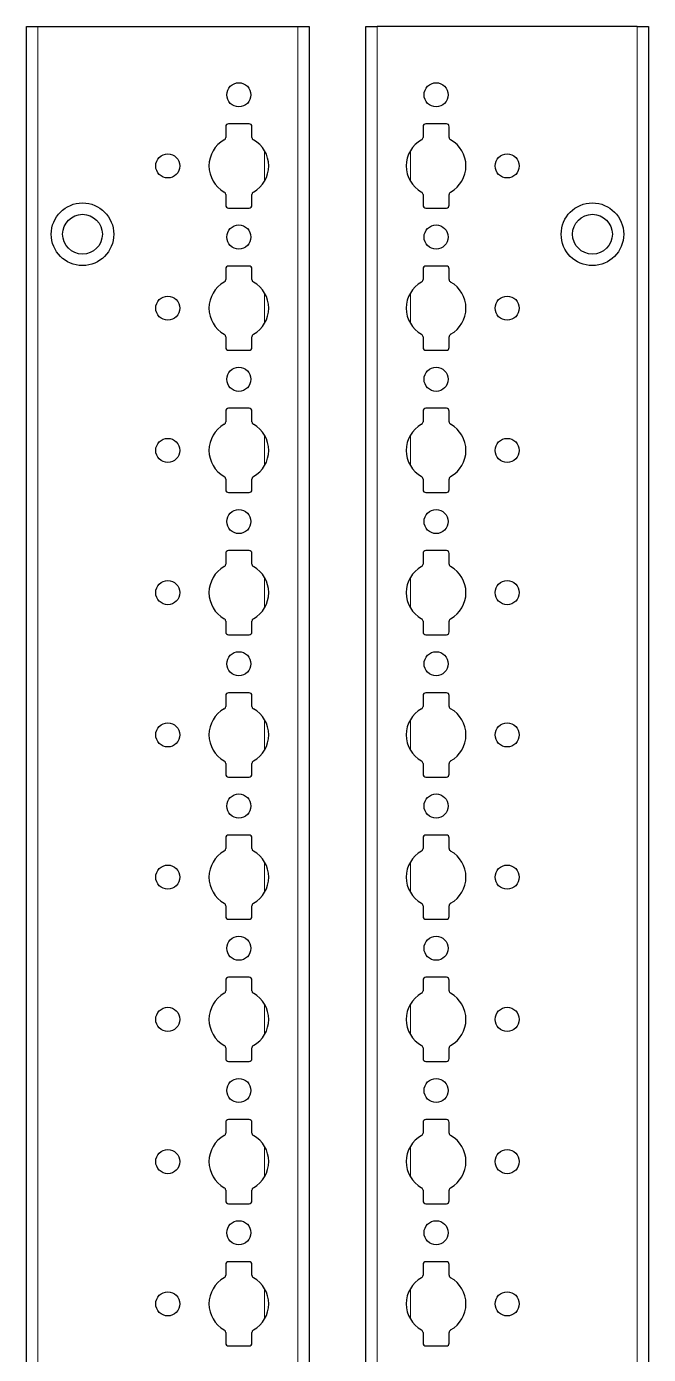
# Model space of a CAD drawing. Header units: millimetres. Extents: x -199 to 1181, y -1371 to 1507.
# Drawn here: x 1071.7 to 1181.1, y 13.8 to 247.2 of the extents above; entities that cross this region are included whole.
import ezdxf

# ---------------------------------------------------------------- set-up
doc = ezdxf.new("R2010")
doc.units = ezdxf.units.MM

msp = doc.modelspace()

# ---------------------------------------------------------------- linework, layer by layer
at = {"color": 7, "linetype": 'Continuous', "lineweight": 25}
for p, q in [((1071.69, -851.79), (1071.69, 247.21)), ((1071.69, 247.21), (1073.69, 247.21)), ((1073.69, 247.21), (1119.39, 247.21)), ((1119.39, 247.21), (1121.39, 247.21)), ((1121.39, 247.21), (1121.39, -851.79)), ((1131.39, -851.79), (1131.39, 247.21)), ((1131.39, 247.21), (1133.39, 247.21)), ((1179.09, 247.21), (1133.39, 247.21)), ((1179.09, 247.21), (1181.09, 247.21)), ((1181.09, 247.21), (1181.09, -851.79)), ((1106.74, 229.61), (1106.74, 227.73)), ((1110.84, 230.11), (1107.24, 230.11)), ((1111.34, 227.73), (1111.34, 229.61)), ((1141.44, 229.61), (1141.44, 227.73)), ((1145.54, 230.11), (1141.94, 230.11)), ((1146.04, 227.73), (1146.04, 229.61)), ((1106.74, 217.68), (1106.74, 215.81)), ((1111.34, 215.81), (1111.34, 217.68)), ((1141.44, 217.68), (1141.44, 215.81)), ((1146.04, 215.81), (1146.04, 217.68)), ((1107.24, 215.31), (1110.84, 215.31)), ((1141.94, 215.31), (1145.54, 215.31)), ((1106.74, 204.61), (1106.74, 202.73)), ((1110.84, 205.11), (1107.24, 205.11)), ((1111.34, 202.73), (1111.34, 204.61)), ((1141.44, 204.61), (1141.44, 202.73)), ((1145.54, 205.11), (1141.94, 205.11)), ((1146.04, 202.73), (1146.04, 204.61)), ((1106.74, 192.68), (1106.74, 190.81)), ((1111.34, 190.81), (1111.34, 192.68)), ((1141.44, 192.68), (1141.44, 190.81)), ((1146.04, 190.81), (1146.04, 192.68)), ((1107.24, 190.31), (1110.84, 190.31)), ((1141.94, 190.31), (1145.54, 190.31)), ((1110.84, 180.11), (1107.24, 180.11)), ((1145.54, 180.11), (1141.94, 180.11)), ((1106.74, 179.61), (1106.74, 177.73)), ((1111.34, 177.73), (1111.34, 179.61)), ((1141.44, 179.61), (1141.44, 177.73)), ((1146.04, 177.73), (1146.04, 179.61)), ((1106.74, 167.68), (1106.74, 165.81)), ((1111.34, 165.81), (1111.34, 167.68)), ((1141.44, 167.68), (1141.44, 165.81)), ((1146.04, 165.81), (1146.04, 167.68)), ((1107.24, 165.31), (1110.84, 165.31)), ((1141.94, 165.31), (1145.54, 165.31)), ((1106.74, 154.61), (1106.74, 152.73)), ((1110.84, 155.11), (1107.24, 155.11)), ((1111.34, 152.73), (1111.34, 154.61)), ((1141.44, 154.61), (1141.44, 152.73)), ((1145.54, 155.11), (1141.94, 155.11)), ((1146.04, 152.73), (1146.04, 154.61)), ((1106.74, 142.68), (1106.74, 140.81)), ((1111.34, 140.81), (1111.34, 142.68)), ((1141.44, 142.68), (1141.44, 140.81)), ((1146.04, 140.81), (1146.04, 142.68)), ((1107.24, 140.31), (1110.84, 140.31)), ((1141.94, 140.31), (1145.54, 140.31)), ((1106.74, 129.61), (1106.74, 127.73)), ((1110.84, 130.11), (1107.24, 130.11)), ((1111.34, 127.73), (1111.34, 129.61)), ((1141.44, 129.61), (1141.44, 127.73)), ((1145.54, 130.11), (1141.94, 130.11)), ((1146.04, 127.73), (1146.04, 129.61)), ((1106.74, 117.68), (1106.74, 115.81)), ((1111.34, 115.81), (1111.34, 117.68)), ((1141.44, 117.68), (1141.44, 115.81)), ((1146.04, 115.81), (1146.04, 117.68)), ((1107.24, 115.31), (1110.84, 115.31)), ((1141.94, 115.31), (1145.54, 115.31)), ((1110.84, 105.11), (1107.24, 105.11)), ((1145.54, 105.11), (1141.94, 105.11)), ((1106.74, 104.61), (1106.74, 102.73)), ((1111.34, 102.73), (1111.34, 104.61)), ((1141.44, 104.61), (1141.44, 102.73)), ((1146.04, 102.73), (1146.04, 104.61)), ((1106.74, 92.68), (1106.74, 90.81)), ((1111.34, 90.81), (1111.34, 92.68)), ((1141.44, 92.68), (1141.44, 90.81)), ((1146.04, 90.81), (1146.04, 92.68)), ((1107.24, 90.31), (1110.84, 90.31)), ((1141.94, 90.31), (1145.54, 90.31)), ((1106.74, 79.61), (1106.74, 77.73)), ((1110.84, 80.11), (1107.24, 80.11)), ((1111.34, 77.73), (1111.34, 79.61)), ((1141.44, 79.61), (1141.44, 77.73)), ((1145.54, 80.11), (1141.94, 80.11)), ((1146.04, 77.73), (1146.04, 79.61)), ((1106.74, 67.68), (1106.74, 65.81)), ((1111.34, 65.81), (1111.34, 67.68)), ((1141.44, 67.68), (1141.44, 65.81)), ((1146.04, 65.81), (1146.04, 67.68)), ((1107.24, 65.31), (1110.84, 65.31)), ((1141.94, 65.31), (1145.54, 65.31)), ((1106.74, 54.61), (1106.74, 52.73)), ((1110.84, 55.11), (1107.24, 55.11)), ((1111.34, 52.73), (1111.34, 54.61)), ((1141.44, 54.61), (1141.44, 52.73)), ((1145.54, 55.11), (1141.94, 55.11)), ((1146.04, 52.73), (1146.04, 54.61)), ((1106.74, 42.68), (1106.74, 40.81)), ((1111.34, 40.81), (1111.34, 42.68)), ((1141.44, 42.68), (1141.44, 40.81)), ((1146.04, 40.81), (1146.04, 42.68)), ((1107.24, 40.31), (1110.84, 40.31)), ((1141.94, 40.31), (1145.54, 40.31)), ((1106.74, 29.61), (1106.74, 27.73)), ((1110.84, 30.11), (1107.24, 30.11)), ((1111.34, 27.73), (1111.34, 29.61)), ((1141.44, 29.61), (1141.44, 27.73)), ((1145.54, 30.11), (1141.94, 30.11)), ((1146.04, 27.73), (1146.04, 29.61)), ((1106.74, 17.68), (1106.74, 15.81)), ((1111.34, 15.81), (1111.34, 17.68)), ((1141.44, 17.68), (1141.44, 15.81)), ((1146.04, 15.81), (1146.04, 17.68)), ((1107.24, 15.31), (1110.84, 15.31)), ((1141.94, 15.31), (1145.54, 15.31))]:
    msp.add_line(p, q, dxfattribs=at)
at = {"color": 8, "linetype": 'Continuous', "lineweight": 18}
for p, q in [((1073.69, 247.21), (1073.69, -851.79)), ((1119.39, -851.79), (1119.39, 247.21)), ((1133.39, 247.21), (1133.39, -851.79)), ((1179.09, -851.79), (1179.09, 247.21)), ((1113.54, 220), (1113.54, 225.41)), ((1139.24, 225.41), (1139.24, 220)), ((1113.54, 195), (1113.54, 200.41)), ((1139.24, 200.41), (1139.24, 195)), ((1113.54, 170), (1113.54, 175.41)), ((1139.24, 175.41), (1139.24, 170)), ((1113.54, 145), (1113.54, 150.41)), ((1139.24, 150.41), (1139.24, 145)), ((1113.54, 120), (1113.54, 125.41)), ((1139.24, 125.41), (1139.24, 120)), ((1113.54, 95), (1113.54, 100.41)), ((1139.24, 100.41), (1139.24, 95)), ((1113.54, 70), (1113.54, 75.41)), ((1139.24, 75.41), (1139.24, 70)), ((1113.54, 45), (1113.54, 50.41)), ((1139.24, 50.41), (1139.24, 45)), ((1113.54, 20), (1113.54, 25.41)), ((1139.24, 25.41), (1139.24, 20))]:
    msp.add_line(p, q, dxfattribs=at)
at = {"color": 7, "linetype": 'Continuous', "lineweight": 25}
for centre, radius in [((1109.04, 235.21), 2.12), ((1143.74, 235.21), 2.12), ((1096.54, 222.71), 2.12), ((1156.24, 222.71), 2.12), ((1081.54, 210.71), 5.5), ((1171.24, 210.71), 5.5), ((1081.54, 210.71), 3.5), ((1171.24, 210.71), 3.5), ((1109.04, 210.21), 2.12), ((1143.74, 210.21), 2.12), ((1096.54, 197.71), 2.12), ((1156.24, 197.71), 2.12), ((1109.04, 185.21), 2.12), ((1143.74, 185.21), 2.12), ((1096.54, 172.71), 2.12), ((1156.24, 172.71), 2.12), ((1109.04, 160.21), 2.12), ((1143.74, 160.21), 2.12), ((1096.54, 147.71), 2.12), ((1156.24, 147.71), 2.12), ((1109.04, 135.21), 2.12), ((1143.74, 135.21), 2.12), ((1096.54, 122.71), 2.12), ((1156.24, 122.71), 2.12), ((1109.04, 110.21), 2.12), ((1143.74, 110.21), 2.12), ((1096.54, 97.71), 2.12), ((1156.24, 97.71), 2.12), ((1109.04, 85.21), 2.12), ((1143.74, 85.21), 2.12), ((1096.54, 72.71), 2.12), ((1156.24, 72.71), 2.12), ((1109.04, 60.21), 2.12), ((1143.74, 60.21), 2.12), ((1096.54, 47.71), 2.12), ((1156.24, 47.71), 2.12), ((1109.04, 35.21), 2.12), ((1143.74, 35.21), 2.12), ((1096.54, 22.71), 2.12), ((1156.24, 22.71), 2.12)]:
    msp.add_circle(centre, radius, dxfattribs=at)
for centre, radius, start, end in [((1107.24, 229.61), 0.5, 90, 180), ((1110.84, 229.61), 0.5, 0, 90), ((1141.94, 229.61), 0.5, 90, 180), ((1145.54, 229.61), 0.5, 360, 90), ((1109.04, 222.71), 5.25, 119.1407, 240.8593), ((1106.24, 227.73), 0.5, 299.1407, 0), ((1111.84, 227.73), 0.5, 180, 240.8593), ((1109.04, 222.71), 5.25, 299.1407, 60.8593), ((1143.74, 222.71), 5.25, 119.1407, 240.8593), ((1140.94, 227.73), 0.5, 299.1407, 0), ((1146.54, 227.73), 0.5, 180, 240.8593), ((1143.74, 222.71), 5.25, 299.1407, 60.8593), ((1106.24, 217.68), 0.5, 0, 60.8593), ((1111.84, 217.68), 0.5, 119.1407, 180), ((1140.94, 217.68), 0.5, 0, 60.8593), ((1146.54, 217.68), 0.5, 119.1407, 180), ((1107.24, 215.81), 0.5, 180, 270), ((1110.84, 215.81), 0.5, 270, 0), ((1141.94, 215.81), 0.5, 180, 270), ((1145.54, 215.81), 0.5, 270, 0), ((1107.24, 204.61), 0.5, 90, 180), ((1110.84, 204.61), 0.5, 0, 90), ((1141.94, 204.61), 0.5, 90, 180), ((1145.54, 204.61), 0.5, 0, 90), ((1109.04, 197.71), 5.25, 119.1407, 240.8593), ((1106.24, 202.73), 0.5, 299.1407, 0), ((1111.84, 202.73), 0.5, 180, 240.8593), ((1109.04, 197.71), 5.25, 299.1407, 60.8593), ((1143.74, 197.71), 5.25, 119.1407, 240.8593), ((1140.94, 202.73), 0.5, 299.1407, 0), ((1146.54, 202.73), 0.5, 180, 240.8593), ((1143.74, 197.71), 5.25, 299.1407, 60.8593), ((1106.24, 192.68), 0.5, 0, 60.8593), ((1111.84, 192.68), 0.5, 119.1407, 180), ((1140.94, 192.68), 0.5, 0, 60.8593), ((1146.54, 192.68), 0.5, 119.1407, 180), ((1107.24, 190.81), 0.5, 180, 270), ((1110.84, 190.81), 0.5, 270, 0), ((1141.94, 190.81), 0.5, 180, 270), ((1145.54, 190.81), 0.5, 270, 0), ((1107.24, 179.61), 0.5, 90, 180), ((1110.84, 179.61), 0.5, 360, 90), ((1141.94, 179.61), 0.5, 90, 180), ((1145.54, 179.61), 0.5, 0, 90), ((1106.24, 177.73), 0.5, 299.1407, 0), ((1111.84, 177.73), 0.5, 180, 240.8593), ((1140.94, 177.73), 0.5, 299.1407, 0), ((1146.54, 177.73), 0.5, 180, 240.8593), ((1109.04, 172.71), 5.25, 119.1407, 240.8593), ((1109.04, 172.71), 5.25, 299.1407, 60.8593), ((1143.74, 172.71), 5.25, 119.1407, 240.8593), ((1143.74, 172.71), 5.25, 299.1407, 60.8593), ((1106.24, 167.68), 0.5, 0, 60.8593), ((1111.84, 167.68), 0.5, 119.1407, 180), ((1140.94, 167.68), 0.5, 0, 60.8593), ((1146.54, 167.68), 0.5, 119.1407, 180), ((1107.24, 165.81), 0.5, 180, 270), ((1110.84, 165.81), 0.5, 270, 0), ((1141.94, 165.81), 0.5, 180, 270), ((1145.54, 165.81), 0.5, 270, 0), ((1107.24, 154.61), 0.5, 90, 180), ((1110.84, 154.61), 0.5, 360, 90), ((1141.94, 154.61), 0.5, 90, 180), ((1145.54, 154.61), 0.5, 0, 90), ((1109.04, 147.71), 5.25, 119.1407, 240.8593), ((1106.24, 152.73), 0.5, 299.1407, 0), ((1111.84, 152.73), 0.5, 180, 240.8593), ((1109.04, 147.71), 5.25, 299.1407, 60.8593), ((1143.74, 147.71), 5.25, 119.1407, 240.8593), ((1140.94, 152.73), 0.5, 299.1407, 0), ((1146.54, 152.73), 0.5, 180, 240.8593), ((1143.74, 147.71), 5.25, 299.1407, 60.8593), ((1106.24, 142.68), 0.5, 0, 60.8593), ((1111.84, 142.68), 0.5, 119.1407, 180), ((1140.94, 142.68), 0.5, 0, 60.8593), ((1146.54, 142.68), 0.5, 119.1407, 180), ((1107.24, 140.81), 0.5, 180, 270), ((1110.84, 140.81), 0.5, 270, 0), ((1141.94, 140.81), 0.5, 180, 270), ((1145.54, 140.81), 0.5, 270, 0), ((1107.24, 129.61), 0.5, 90, 180), ((1110.84, 129.61), 0.5, 0, 90), ((1141.94, 129.61), 0.5, 90, 180), ((1145.54, 129.61), 0.5, 0, 90), ((1109.04, 122.71), 5.25, 119.1407, 240.8593), ((1106.24, 127.73), 0.5, 299.1407, 0), ((1111.84, 127.73), 0.5, 180, 240.8593), ((1109.04, 122.71), 5.25, 299.1407, 60.8593), ((1143.74, 122.71), 5.25, 119.1407, 240.8593), ((1140.94, 127.73), 0.5, 299.1407, 0), ((1146.54, 127.73), 0.5, 180, 240.8593), ((1143.74, 122.71), 5.25, 299.1407, 60.8593), ((1106.24, 117.68), 0.5, 0, 60.8593), ((1111.84, 117.68), 0.5, 119.1407, 180), ((1140.94, 117.68), 0.5, 0, 60.8593), ((1146.54, 117.68), 0.5, 119.1407, 180), ((1107.24, 115.81), 0.5, 180, 270), ((1110.84, 115.81), 0.5, 270, 0), ((1141.94, 115.81), 0.5, 180, 270), ((1145.54, 115.81), 0.5, 270, 0), ((1107.24, 104.61), 0.5, 90, 180), ((1110.84, 104.61), 0.5, 0, 90), ((1141.94, 104.61), 0.5, 90, 180), ((1145.54, 104.61), 0.5, 0, 90), ((1106.24, 102.73), 0.5, 299.1407, 0), ((1111.84, 102.73), 0.5, 180, 240.8593), ((1140.94, 102.73), 0.5, 299.1407, 0), ((1146.54, 102.73), 0.5, 180, 240.8593), ((1109.04, 97.71), 5.25, 119.1407, 240.8593), ((1109.04, 97.71), 5.25, 299.1407, 60.8593), ((1143.74, 97.71), 5.25, 119.1407, 240.8593), ((1143.74, 97.71), 5.25, 299.1407, 60.8593), ((1106.24, 92.68), 0.5, 0, 60.8593), ((1111.84, 92.68), 0.5, 119.1407, 180), ((1140.94, 92.68), 0.5, 0, 60.8593), ((1146.54, 92.68), 0.5, 119.1407, 180), ((1107.24, 90.81), 0.5, 180, 270), ((1110.84, 90.81), 0.5, 270, 0), ((1141.94, 90.81), 0.5, 180, 270), ((1145.54, 90.81), 0.5, 270, 0), ((1107.24, 79.61), 0.5, 90, 180), ((1110.84, 79.61), 0.5, 0, 90), ((1141.94, 79.61), 0.5, 90, 180), ((1145.54, 79.61), 0.5, 0, 90), ((1109.04, 72.71), 5.25, 119.1407, 240.8593), ((1106.24, 77.73), 0.5, 299.1407, 0), ((1111.84, 77.73), 0.5, 180, 240.8593), ((1109.04, 72.71), 5.25, 299.1407, 60.8593), ((1143.74, 72.71), 5.25, 119.1407, 240.8593), ((1140.94, 77.73), 0.5, 299.1407, 0), ((1146.54, 77.73), 0.5, 180, 240.8593), ((1143.74, 72.71), 5.25, 299.1407, 60.8593), ((1106.24, 67.68), 0.5, 0, 60.8593), ((1111.84, 67.68), 0.5, 119.1407, 180), ((1140.94, 67.68), 0.5, 0, 60.8593), ((1146.54, 67.68), 0.5, 119.1407, 180), ((1107.24, 65.81), 0.5, 180, 270), ((1110.84, 65.81), 0.5, 270, 0), ((1141.94, 65.81), 0.5, 180, 270), ((1145.54, 65.81), 0.5, 270, 0), ((1107.24, 54.61), 0.5, 90, 180), ((1110.84, 54.61), 0.5, 0, 90), ((1141.94, 54.61), 0.5, 90, 180), ((1145.54, 54.61), 0.5, 360, 90), ((1109.04, 47.71), 5.25, 119.1407, 240.8593), ((1106.24, 52.73), 0.5, 299.1407, 0), ((1111.84, 52.73), 0.5, 180, 240.8593), ((1109.04, 47.71), 5.25, 299.1407, 60.8593), ((1143.74, 47.71), 5.25, 119.1407, 240.8593), ((1140.94, 52.73), 0.5, 299.1407, 0), ((1146.54, 52.73), 0.5, 180, 240.8593), ((1143.74, 47.71), 5.25, 299.1407, 60.8593), ((1106.24, 42.68), 0.5, 0, 60.8593), ((1111.84, 42.68), 0.5, 119.1407, 180), ((1140.94, 42.68), 0.5, 0, 60.8593), ((1146.54, 42.68), 0.5, 119.1407, 180), ((1107.24, 40.81), 0.5, 180, 270), ((1110.84, 40.81), 0.5, 270, 0), ((1141.94, 40.81), 0.5, 180, 270), ((1145.54, 40.81), 0.5, 270, 0), ((1107.24, 29.61), 0.5, 90, 180), ((1110.84, 29.61), 0.5, 0, 90), ((1141.94, 29.61), 0.5, 90, 180), ((1145.54, 29.61), 0.5, 0, 90), ((1109.04, 22.71), 5.25, 119.1407, 240.8593), ((1106.24, 27.73), 0.5, 299.1407, 0), ((1111.84, 27.73), 0.5, 180, 240.8593), ((1109.04, 22.71), 5.25, 299.1407, 60.8593), ((1143.74, 22.71), 5.25, 119.1407, 240.8593), ((1140.94, 27.73), 0.5, 299.1407, 0), ((1146.54, 27.73), 0.5, 180, 240.8593), ((1143.74, 22.71), 5.25, 299.1407, 60.8593), ((1106.24, 17.68), 0.5, 0, 60.8593), ((1111.84, 17.68), 0.5, 119.1407, 180), ((1140.94, 17.68), 0.5, 0, 60.8593), ((1146.54, 17.68), 0.5, 119.1407, 180), ((1107.24, 15.81), 0.5, 180, 270), ((1110.84, 15.81), 0.5, 270, 0), ((1141.94, 15.81), 0.5, 180, 270), ((1145.54, 15.81), 0.5, 270, 0)]:
    msp.add_arc(centre, radius, start, end, dxfattribs=at)

doc.saveas('drawing.dxf')
